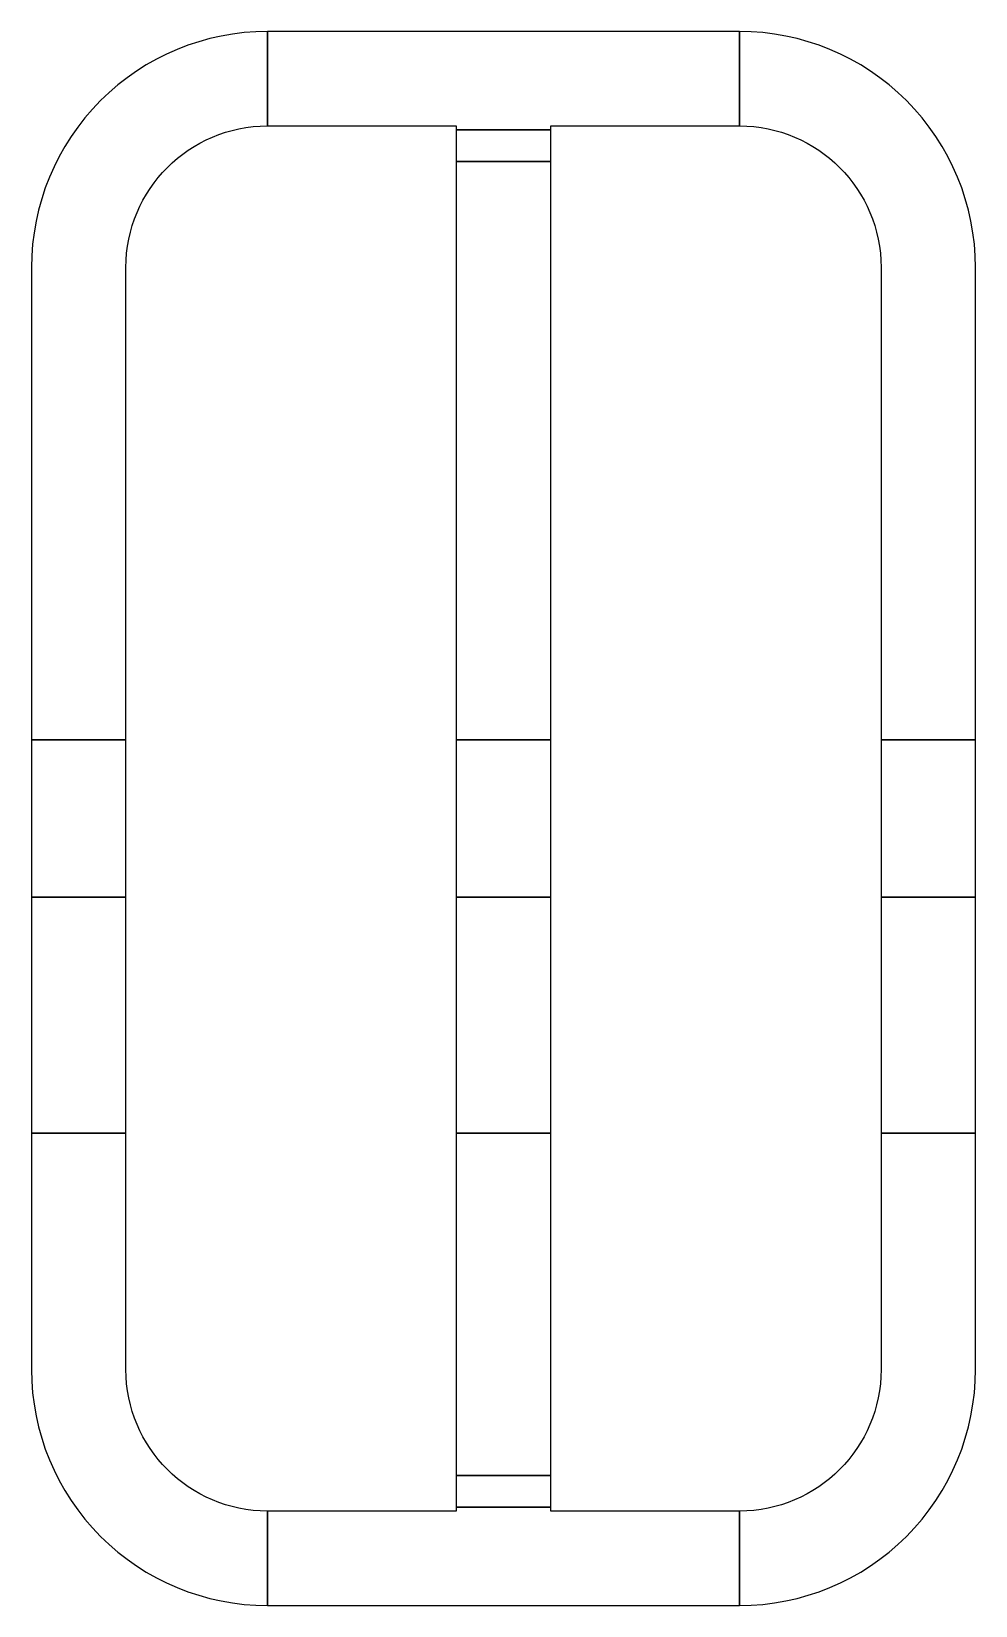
# Model space of a CAD drawing. Header units: millimetres. Extents: x 0 to 60, y 0 to 100.
import ezdxf

# ---------------------------------------------------------------- set-up
doc = ezdxf.new("R2010")
doc.units = ezdxf.units.MM
doc.layers.add('Layer_1', color=7, linetype='CONTINUOUS')

msp = doc.modelspace()

# ---------------------------------------------------------------- linework, layer by layer
at = {"layer": 'Layer_1', "color": 7}
for points in [[(15.000091, 93.99985), (15.000091, 100), (15.000091, 93.99985), (26.99988, 93.99985), (26.99988, 93.75025), (33.00003, 93.75025), (33.00003, 93.99985), (44.99981, 93.99985), (44.99981, 100), (15.000091, 100)], [(44.99981, 100), (44.99981, 93.99985)], [(-0.000027, 84.99988), (-0.000027, 55.00017), (6.000124, 55.00017), (6.000124, 84.99988)], [(53.99978, 84.99988), (53.99978, 55.00017), (59.99993, 55.00017), (59.99993, 84.99988)], [(6.000124, 15.00002), (6.000124, 30.00014), (-0.000027, 30.00014), (-0.000027, 15.00002)], [(59.99993, 30.00014), (53.99978, 30.00014), (53.99978, 15.00002)], [(59.99993, 15.00002), (59.99993, 30.00014)], [(15.000091, -0.0001), (15.000091, 6.00006)], [(44.99981, 6.00006), (44.99981, -0.0001)]]:
    msp.add_lwpolyline(points, dxfattribs=at)
for points in [[(26.99988, 93.75025), (26.99988, 91.74986), (33.00003, 91.74986), (33.00003, 93.75025)], [(26.99988, 55.00017), (33.00003, 55.00017), (33.00003, 91.74986), (26.99988, 91.74986)], [(-0.000027, 45.00026), (6.000124, 45.00026), (6.000124, 55.00017), (-0.000027, 55.00017)], [(26.99988, 45.00026), (33.00003, 45.00026), (33.00003, 55.00017), (26.99988, 55.00017)], [(59.99993, 55.00017), (53.99978, 55.00017), (53.99978, 45.00026), (59.99993, 45.00026)], [(-0.000027, 30.00014), (6.000124, 30.00014), (6.000124, 45.00026), (-0.000027, 45.00026)], [(26.99988, 30.00014), (33.00003, 30.00014), (33.00003, 45.00026), (26.99988, 45.00026)], [(59.99993, 45.00026), (53.99978, 45.00026), (53.99978, 30.00014), (59.99993, 30.00014)], [(26.99988, 8.25005), (33.00003, 8.25005), (33.00003, 30.00014), (26.99988, 30.00014)], [(26.99988, 6.25017), (33.00003, 6.25017), (33.00003, 8.25005), (26.99988, 8.25005)], [(44.99981, -0.0001), (44.99981, 6.00006), (33.00003, 6.00006), (33.00003, 6.25017), (26.99988, 6.25017), (26.99988, 6.00006), (15.000091, 6.00006), (15.000091, -0.0001)], [(15.000091, -0.0001)]]:
    msp.add_lwpolyline(points, close=True, dxfattribs=at)
for points in [[(15.000091, 100), (11.021802, 100.000031), (7.206445, 98.419676), (4.393371, 95.606601)], [(55.606532, 95.606602), (52.793457, 98.419677), (48.978099, 100.000032), (44.99981, 100)], [(4.393371, 95.606601), (1.580296, 92.793526), (-0.000059, 88.978169), (-0.000027, 84.99988)], [(59.99993, 84.99988), (59.999962, 88.978169), (58.419607, 92.793527), (55.606532, 95.606602)], [(6.000124, 84.99988), (6.000141, 89.970418), (10.029553, 93.999832), (15.000091, 93.99985)], [(44.99981, 93.99985), (49.970349, 93.999833), (53.999763, 89.970419), (53.99978, 84.99988)], [(-0.000027, 15.00002), (-0.000059, 11.021731), (1.580296, 7.206374), (4.393371, 4.393299)], [(15.000091, 6.00006), (10.029557, 6.000078), (6.000146, 10.029486), (6.000124, 15.00002)], [(53.99978, 15.00002), (53.999758, 10.029485), (49.970345, 6.000077), (44.99981, 6.00006)], [(55.606532, 4.393298), (58.419607, 7.206373), (59.999962, 11.021731), (59.99993, 15.00002)], [(4.393371, 4.393299), (7.206445, 1.580224), (11.021802, -0.000131), (15.000091, -0.0001)], [(44.99981, -0.0001), (48.978099, -0.000132), (52.793457, 1.580223), (55.606532, 4.393298)]]:
    msp.add_open_spline(points, degree=3, dxfattribs=at)

doc.saveas('drawing.dxf')
